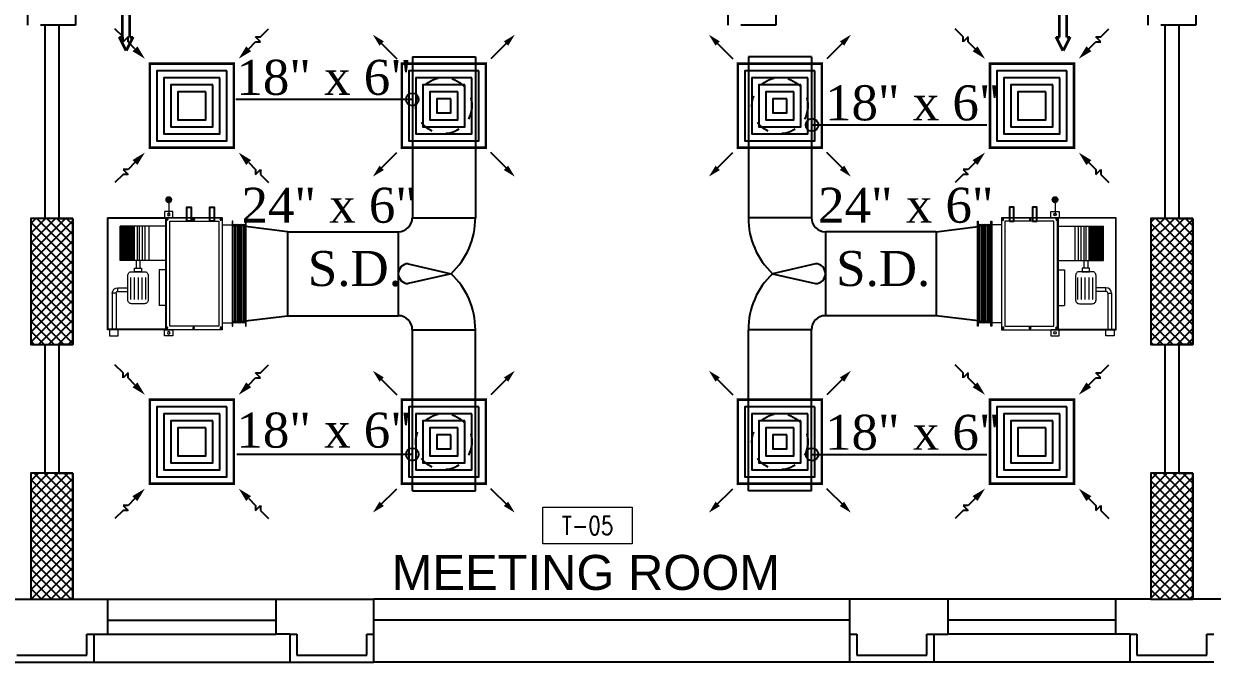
# Model space of a CAD drawing. Extents: x -432 to -365, y -145 to 173.
# Drawn here: x -407.01 to -398.53, y -17.35 to -12.79 of the extents above; entities that cross this region are included whole.
import ezdxf
from ezdxf.enums import TextEntityAlignment as Align

# ---------------------------------------------------------------- set-up
doc = ezdxf.new("R2010")
doc.units = 0
doc.header["$MEASUREMENT"] = 0
for name, pattern in [('DASHDOT', [1, 0.5, -0.25, 0, -0.25]), ('HIDDEN', [0.375, 0.25, -0.125]), ('HIDDEN-Z', [3, 2, -1])]:
    doc.linetypes.add(name, pattern=pattern)
for name, color, linetype in [('01_AC-EQUIP', 206, 'Continuous'), ('03_AC-S.DUCT', 5, 'Continuous'), ('12-AC-FL.CONN.', 2, 'Continuous'), ('A.C.VOLUM DAMPER', 2, 'Continuous'), ('COLHATCH', 5, 'Continuous'), ('column', 6, 'Continuous'), ('elev', 2, 'Continuous'), ('ELEV1', 7, 'Continuous'), ('FASEL', 253, 'Continuous'), ('M-CH-WP-R', 40, 'HIDDEN-Z'), ('M-CH-WP-S', 142, 'Continuous'), ('M-DIFUSER', 195, 'Continuous'), ('M-DUCT-RA', 30, 'Continuous'), ('M-DUCT-SA', 5, 'Continuous'), ('METAL-EDGE', 253, 'Continuous'), ('WALL', 4, 'Continuous'), ('WIN', 5, 'Continuous'), ('ZONE TEXT', 73, 'Continuous')]:
    doc.layers.add(name, color=color, linetype=linetype)
for name, color, linetype, lineweight in [('04-AC_F.A.DUCT', 4, 'Continuous', 35), ('A-SYMB-RMNU', 4, 'Continuous', 9), ('AC-TEXT', 15, 'Continuous', 30)]:
    doc.layers.add(name, color=color, linetype=linetype, lineweight=lineweight)
doc.styles.add('AC', font='romans.shx', dxfattribs={"height": 0.2})
doc.styles.add('ARABY', font='sosa.shx')
doc.styles.add('ROMANS-TITLE', font='ROMANS.shx', dxfattribs={"width": 0.8})
doc.dimstyles.new('IHAB', dxfattribs={"dimscale": 0, "dimtxt": 0.15, "dimasz": 0.09, "dimexe": 0.18, "dimexo": 0.0625, "dimgap": 0, "dimtad": 0, "dimtih": 1, "dimtoh": 1, "dimzin": 0, "dimdsep": 46, "dimtxsty": 'ARABY', "dimcen": 0.03, "dimse1": 1, "dimse2": 1, "dimclrd": 36, "dimclrt": 42, "dimadec": 0, "dimazin": 0, "dimtfac": 1, "dimtmove": 1, "dimatfit": 3, "dimldrblk": 'ORIGIN', "dimfxl": 1, "dimtolj": 1, "dimtzin": 0, "dimarcsym": 0})

# ---------------------------------------------------------------- blocks, each defined once
blk = doc.blocks.new('*U254')
at = {"layer": 'M-DIFUSER', "ltscale": 5, "const_width": 18}
blk.add_lwpolyline([(-300, 300), (300, 300), (300, -300), (-300, -300)], close=True, dxfattribs=at)
at = {"layer": 'M-DIFUSER', "color": 21}
for points in [[(250, 250), (-250, 250), (-250, -250), (250, -250)], [(200, 200), (-200, 200), (-200, -200), (200, -200)], [(150, 150), (-150, 150), (-150, -150), (150, -150)], [(100, 100), (-100, 100), (-100, -100), (100, -100)]]:
    blk.add_lwpolyline(points, close=True, dxfattribs=at)
at = {"layer": 'M-DUCT-RA', "color": 30}
for p, q in [((-491, 491), (-548.9, 548.9)), ((491, 491), (548.9, 548.9)), ((-491, 455.4), (-491, 491)), ((-455.4, 491), (-491, 455.4)), ((-455.4, 455.4), (-455.4, 491)), ((-406.3, 406.3), (-455.4, 455.4)), ((406.3, 406.3), (455.4, 455.4)), ((455.4, 491), (491, 491)), ((491, 455.4), (455.4, 491)), ((455.4, 455.4), (491, 455.4)), ((-406.3, -406.3), (-455.4, -455.4)), ((406.3, -406.3), (455.4, -455.4)), ((-491, -491), (-548.9, -548.9)), ((-491, -455.4), (-455.4, -491)), ((-455.4, -455.4), (-491, -455.4)), ((-455.4, -491), (-491, -491)), ((455.4, -491), (491, -455.4)), ((455.4, -455.4), (455.4, -491)), ((491, -455.4), (491, -491)), ((491, -491), (548.9, -548.9))]:
    blk.add_line(p, q, dxfattribs=at)
for points in [[(-388.6, 424), (-423.7, 388.9), (-335, 335)], [(424, 388.6), (388.9, 423.7), (335, 335)], [(-424, -388.6), (-388.9, -423.7), (-335, -335)], [(388.6, -424), (423.7, -388.9), (335, -335)]]:
    blk.add_solid(points, dxfattribs=at)
blk = doc.blocks.new('*U251')
at = {"layer": 'M-DIFUSER', "ltscale": 5, "const_width": 18}
blk.add_lwpolyline([(-300, 300), (300, 300), (300, -300), (-300, -300)], close=True, dxfattribs=at)
at = {"layer": 'M-DIFUSER', "color": 21}
for points in [[(250, 250), (-250, 250), (-250, -250), (250, -250)], [(200, 200), (-200, 200), (-200, -200), (200, -200)], [(150, 150), (-150, 150), (-150, -150), (150, -150)], [(100, 100), (-100, 100), (-100, -100), (100, -100)], [(50, 50), (-50, 50), (-50, -50), (50, -50)]]:
    blk.add_lwpolyline(points, close=True, dxfattribs=at)
at = {"layer": 'M-DUCT-SA', "color": 5, "extrusion": (-5.07059e-20, -1.19855e-17, -1)}
blk.add_line((-461.1, 461.1), (-335.4, 335.4), dxfattribs=at)
at = {"layer": 'M-DUCT-SA', "color": 5, "extrusion": (-1.19855e-17, 5.07059e-20, -1)}
blk.add_line((461.1, 461.1), (335.4, 335.4), dxfattribs=at)
at = {"layer": 'M-DUCT-SA', "color": 5, "extrusion": (1.19855e-17, -5.07059e-20, -1)}
blk.add_line((-461.1, -461.1), (-335.4, -335.4), dxfattribs=at)
at = {"layer": 'M-DUCT-SA', "color": 5, "extrusion": (5.07059e-20, 1.19855e-17, -1)}
blk.add_line((461.1, -461.1), (335.4, -335.4), dxfattribs=at)
at = {"layer": 'M-DUCT-SA', "color": 5, "extrusion": (-5.07059e-20, -1.19855e-17, -1)}
blk.add_solid([(459.6, 428.4), (428.6, 459.4), (506.9, 506.9)], dxfattribs=at)
at = {"layer": 'M-DUCT-SA', "color": 5, "extrusion": (5.07059e-20, -1.19855e-17, -1)}
blk.add_solid([(-459.6, 428.4), (-428.7, 459.4), (-506.9, 506.9)], dxfattribs=at)
at = {"layer": 'M-DUCT-SA', "color": 5, "extrusion": (1.19855e-17, -5.07059e-20, -1)}
blk.add_solid([(428.4, -459.6), (459.4, -428.6), (506.9, -506.9)], dxfattribs=at)
at = {"layer": 'M-DUCT-SA', "color": 5, "extrusion": (-1.19855e-17, -5.07059e-20, -1)}
blk.add_solid([(-428.4, -459.6), (-459.4, -428.6), (-506.9, -506.9)], dxfattribs=at)
blk = doc.blocks.new('A$C7E27466D')
at = {"layer": '01_AC-EQUIP', "color": 2, "lineweight": 20}
for p, q in [((-75.32, 98.15), (-73.71, 98.66)), ((-75.32, 98.15), (-73.71, 97.64)), ((-75.32, 97.13), (-73.71, 97.64)), ((-75.32, 97.13), (-73.71, 96.62)), ((-75.32, 96.11), (-73.71, 96.62)), ((-75.32, 96.11), (-73.71, 95.6)), ((-75.32, 95.09), (-73.71, 95.6)), ((-75.32, 95.09), (-73.71, 94.58)), ((-75.32, 94.07), (-73.71, 94.58)), ((-75.32, 94.07), (-73.71, 93.56)), ((-75.32, 93.06), (-73.71, 93.56)), ((-6.29, 97.64), (-73.71, 97.64)), ((-6.29, 96.62), (-73.71, 96.62)), ((-6.29, 95.6), (-73.71, 95.6)), ((-6.29, 94.58), (-73.71, 94.58)), ((-6.29, 93.56), (-73.71, 93.56)), ((-4.68, 98.15), (-6.29, 98.66)), ((-4.68, 98.15), (-6.29, 97.64)), ((-4.68, 97.13), (-6.29, 97.64)), ((-4.68, 97.13), (-6.29, 96.62)), ((-4.68, 96.11), (-6.29, 96.62)), ((-4.68, 96.11), (-6.29, 95.6)), ((-4.68, 95.09), (-6.29, 95.6)), ((-4.68, 95.09), (-6.29, 94.58)), ((-4.68, 94.07), (-6.29, 94.58)), ((-4.68, 94.07), (-6.29, 93.56)), ((-4.68, 93.06), (-6.29, 93.56)), ((-75.32, 93.06), (-73.71, 92.55)), ((-75.32, 92.04), (-73.71, 92.55)), ((-75.32, 92.04), (-73.71, 91.53)), ((-75.32, 91.02), (-73.71, 91.53)), ((-75.32, 91.02), (-73.71, 90.51)), ((-75.32, 90), (-73.71, 90.51)), ((-75.32, 90), (-73.71, 89.49)), ((-6.29, 92.55), (-73.71, 92.55)), ((-6.29, 91.53), (-73.71, 91.53)), ((-6.29, 90.51), (-73.71, 90.51)), ((-4.68, 93.06), (-6.29, 92.55)), ((-4.68, 92.04), (-6.29, 92.55)), ((-4.68, 92.04), (-6.29, 91.53)), ((-4.68, 91.02), (-6.29, 91.53)), ((-4.68, 91.02), (-6.29, 90.51)), ((-4.68, 90), (-6.29, 90.51)), ((-4.68, 90), (-6.29, 89.49))]:
    blk.add_line(p, q, dxfattribs=at)
at = {"layer": '01_AC-EQUIP', "color": 1, "lineweight": 20}
for p, q in [((-75, 82), (-75, 88.99)), ((-5, 82), (-5, 88.99)), ((-77.81, 81.04), (-79.88, 81.04)), ((-78.89, 80.34), (-78.89, 81.67)), ((-2.19, 81.04), (-0.12, 81.04)), ((-1.11, 80.34), (-1.11, 81.67)), ((0, 82), (0, 0)), ((-77.81, 61.54), (-79.88, 61.54)), ((-78.89, 60.84), (-78.89, 62.17)), ((-2.19, 61.54), (-0.12, 61.54)), ((-1.11, 60.84), (-1.11, 62.17)), ((-77.81, 42.54), (-79.88, 42.54)), ((-78.89, 41.84), (-78.89, 43.17)), ((-2.19, 42.54), (-0.12, 42.54)), ((-1.11, 41.84), (-1.11, 43.17)), ((-62.71, 42), (-62.71, 37.03)), ((-37.29, 37.03), (-62.71, 37.03)), ((-37.29, 42), (-37.29, 37.03)), ((-30.6, 42), (-30.6, 9.05)), ((-6.17, 42), (-6.17, 9.05)), ((-58.35, 27.43), (-42.69, 27.43)), ((-6.17, 29.53), (-30.6, 29.53)), ((-30.6, 27), (-6.17, 27)), ((-58.35, 24.77), (-42.69, 24.77)), ((-58.35, 22.11), (-42.69, 22.11)), ((-58.35, 19.45), (-42.69, 19.45)), ((-30.6, 23.1), (-36.03, 23.1)), ((-30.6, 20.44), (-36.03, 20.44)), ((-30.6, 25), (-6.17, 25)), ((-30.6, 23), (-6.17, 23)), ((-30.6, 21.4), (-6.17, 21.4)), ((-30.6, 19.38), (-6.17, 19.38)), ((-30.6, 18.4), (-6.17, 18.4)), ((-30.6, 17.52), (-6.17, 17.52)), ((-58.35, 16.79), (-42.69, 16.79)), ((-52.66, 7.45), (-52.66, 14.49)), ((-50, 7.45), (-50, 14.49)), ((-30.6, 16.8), (-6.17, 16.8)), ((-30.6, 15.79), (-6.17, 15.79)), ((-30.6, 14.78), (-6.17, 14.78)), ((-30.6, 13.8), (-6.17, 13.8)), ((-30.6, 12.93), (-6.17, 12.93)), ((-30.6, 12.21), (-6.17, 12.21)), ((-30.6, 11.53), (-6.17, 11.53)), ((-30.6, 11.03), (-6.17, 11.03)), ((-30.6, 10.62), (-6.17, 10.62)), ((-30.6, 10.27), (-6.17, 10.27)), ((-30.6, 9.94), (-6.17, 9.94)), ((-30.6, 9.63), (-6.17, 9.63)), ((-30.6, 9.39), (-6.17, 9.39)), ((-30.6, 9.2), (-6.17, 9.2)), ((-30.6, 9.05), (-6.17, 9.05)), ((-30.6, 9.05), (-6.17, 9.05)), ((-53.99, 6.12), (-79.58, 6.12)), ((-53.99, 3.46), (-79.58, 3.46)), ((-53.99, 6.12), (-53.99, 3.46)), ((-52.66, 7.45), (-50, 7.45))]:
    blk.add_line(p, q, dxfattribs=at)
at = {"layer": '01_AC-EQUIP', "color": 4, "lineweight": 20}
blk.add_line((12.85, 43.76), (2.26, 43.76), dxfattribs=at)
at = {"layer": '01_AC-EQUIP', "color": 1, "linetype": 'DASHDOT', "lineweight": 20}
blk.add_line((-30.6, 16.8), (-6.17, 16.8), dxfattribs=at)
at = {"layer": '01_AC-EQUIP', "color": 2, "lineweight": 20}
for points in [[(-77.5, 98.66), (-77.5, 99.16), (-2.5, 99.16), (-2.5, 98.66)], [(-77.5, 88.99), (-77.5, 89.49), (-2.5, 89.49), (-2.5, 88.99)]]:
    blk.add_lwpolyline(points, close=True, dxfattribs=at)
at = {"layer": '01_AC-EQUIP', "color": 1, "lineweight": 20}
for points in [[(-80, 42), (0, 42), (0, 82), (-80, 82)], [(-77.5, 44.5), (-2.5, 44.5), (-2.5, 79.5), (-77.5, 79.5)], [(-84.4, 40.68), (-80, 40.68), (-80, 46.67), (-84.4, 46.67)], [(4.4, 40.68), (0, 40.68), (0, 46.67), (4.4, 46.67)], [(-80, 42), (-80, 0), (0, 0), (0, 42)], [(-79.58, 41.58), (-79.58, 0.42), (-0.42, 0.42), (-0.42, 41.58)], [(-38.56, 19.25), (-36.03, 19.25), (-36.03, 24.29), (-38.56, 24.29)], [(-84.4, 7.57), (-80, 7.57), (-80, 1.58), (-84.4, 1.58)]]:
    blk.add_lwpolyline(points, close=True, dxfattribs=at)
at = {"layer": '01_AC-EQUIP', "color": 4, "lineweight": 20, "const_width": 2.52}
blk.add_lwpolyline([(12.58, 44.99, 1), (13.12, 42.53, 1)], format="xyb", close=True, dxfattribs=at)
at = {"layer": '01_AC-EQUIP', "color": 1, "lineweight": 20}
blk.add_lwpolyline([(-58.78, 14.49), (-41.22, 14.49, 0.414214), (-38.56, 17.15), (-38.56, 26.39, 0.414214), (-41.22, 29.05), (-58.78, 29.05, 0.414214), (-61.44, 26.39), (-61.44, 17.15, 0.414214)], format="xyb", close=True, dxfattribs=at)
for centre in [(-82.26, 43.76), (2.26, 43.76)]:
    blk.add_circle(centre, 0.932, dxfattribs=at)
for radius in [1.33, 3.99]:
    blk.add_arc((-53.99, 7.45), radius, 270.00061, 0.00061, dxfattribs=at)
for centre, major_axis, start_param, end_param in [((-78.89, 81.04), (-0.827, 0), -1.570796, 4.712389), ((-78.89, 81.04), (-0.47, 0), 3.141593, 9.424778), ((-78.89, 61.54), (-0.827, 0), -1.570796, 4.712389), ((-78.89, 61.54), (-0.47, 0), 3.141593, 9.424778), ((-78.89, 42.54), (-0.827, 0), -1.570796, 4.712389), ((-78.89, 42.54), (-0.47, 0), 3.141593, 9.424778)]:
    blk.add_ellipse(centre, major_axis=major_axis, ratio=0.646018, start_param=start_param, end_param=end_param, dxfattribs=at)
at = {"layer": '01_AC-EQUIP', "color": 1, "lineweight": 20, "extrusion": (0, 0, -1)}
for centre, major_axis, start_param, end_param in [((-1.11, 81.04), (0.827, 0), -1.570796, 4.712389), ((-1.11, 81.04), (0.47, 0), 3.141593, 9.424778), ((-1.11, 61.54), (0.827, 0), -1.570796, 4.712389), ((-1.11, 61.54), (0.47, 0), 3.141593, 9.424778), ((-1.11, 42.54), (0.827, 0), -1.570796, 4.712389), ((-1.11, 42.54), (0.47, 0), 3.141593, 9.424778)]:
    blk.add_ellipse(centre, major_axis=major_axis, ratio=0.646018, start_param=start_param, end_param=end_param, dxfattribs=at)
at = {"layer": 'M-CH-WP-R', "color": 6, "linetype": 'ByBlock', "ltscale": 1.5}
blk.add_lwpolyline([(-2.5, 76.23), (-2.5, 73.23), (7.5, 73.23), (7.5, 76.23)], close=True, dxfattribs=at)
at = {"layer": 'M-CH-WP-S', "color": 5, "linetype": 'ByBlock', "ltscale": 1.5}
blk.add_lwpolyline([(-2.5, 59.73), (-2.5, 56.73), (7.5, 56.73), (7.5, 59.73)], close=True, dxfattribs=at)
blk = doc.blocks.new('A$C4397250F')
at = {"layer": '04-AC_F.A.DUCT'}
for p, q in [((0, 0), (-0.0241, -0.0482)), ((0.0241, -0.0482), (0, 0)), ((-0.0241, -0.0482), (-0.0132, -0.0482)), ((-0.0132, -0.0482), (-0.0132, -0.1443)), ((0.0132, -0.0482), (0.0241, -0.0482)), ((0.0132, -0.0482), (0.0132, -0.1443)), ((0, -0.1288), (-0.0132, -0.1443)), ((0.0132, -0.1443), (0, -0.1288))]:
    blk.add_line(p, q, dxfattribs=at)
blk = doc.blocks.new('A-ROOM')
at = {"layer": 'A-SYMB-RMNU'}
blk.add_lwpolyline([(-425, 175), (425, 175), (425, -175), (-425, -175)], close=True, dxfattribs=at)
at = {"layer": 'A-SYMB-RMNU', "style": 'ROMANS-TITLE', "width": 0.8}
blk.add_attdef('ROOM-NO', text='', height=175, dxfattribs=at).set_placement((0, 0), align=Align.MIDDLE)

msp = doc.modelspace()

# ---------------------------------------------------------------- hatches: boundary and pattern name
at = {"layer": 'COLHATCH', "linetype": 'Continuous'}
h = msp.add_hatch(dxfattribs=at)
h.set_pattern_fill('_USER', color=252, scale=0.05, angle=45, style=0, double=1, pattern_type=0)
h.set_pattern_definition([(45, (-202.924395, -172.77691), (-0.035355339, 0.035355339), []), (135, (-202.924395, -172.77691), (-0.035355339, -0.035355339), [])])
h.paths.add_polyline_path([(-382.4844, 4.8031), (-382.7844, 4.8031), (-382.7844, 3.9031), (-382.4844, 3.9031)])
h.paths.add_polyline_path([(-380.4844, 4.8031), (-381.2844, 4.8031), (-381.2844, 4.5031), (-380.4844, 4.5031)])
h.paths.add_polyline_path([(-378.5344, 2.8031), (-378.8344, 2.8031), (-378.8344, 2.2031), (-378.5344, 2.2031)])
h.paths.add_polyline_path([(-378.1344, -0.7769), (-378.9344, -0.7769), (-378.9344, -1.0769), (-378.1344, -1.0769)])
h.paths.add_polyline_path([(-380.6844, -0.7769), (-381.4844, -0.7769), (-381.4844, -1.0769), (-380.6844, -1.0769)])
h.paths.add_polyline_path([(-380.5844, -5.8269), (-381.4844, -5.8269), (-381.4844, -6.1269), (-380.5844, -6.1269)])
h.paths.add_polyline_path([(-378.1344, -5.7769), (-378.9344, -5.7769), (-378.9344, -6.0769), (-378.1344, -6.0769)])
h.paths.add_polyline_path([(-380.3919, -12.0469), (-381.4919, -12.0469), (-381.4919, -12.3469), (-380.6389, -12.3469, -0.011587), (-380.6548, -13.0326), (-380.4051, -13.0435, 0.01656)])
h.paths.add_polyline_path([(-380.5864, -14.7769), (-380.8398, -14.7769, -0.040808), (-381.4283, -17.1158), (-381.1918, -17.1969, 0.04151)])
h.paths.add_polyline_path([(-382.4844, -14.1769), (-382.7844, -14.1769), (-382.7844, -15.0769), (-382.4844, -15.0769)])
h.paths.add_polyline_path([(-386.6144, -14.1769), (-387.0144, -14.1769), (-387.0144, -15.0769), (-386.6144, -15.0769)])
h.paths.add_polyline_path([(-390.4144, -14.1769), (-390.8644, -14.1769), (-390.8644, -15.0769), (-390.4144, -15.0769)])
h.paths.add_polyline_path([(-390.6644, -15.9969), (-390.9644, -15.9969), (-390.9644, -16.8969), (-390.6644, -16.8969)])
h.paths.add_polyline_path([(-398.6644, -14.1769), (-398.9644, -14.1769), (-398.9644, -15.0769), (-398.6644, -15.0769)])
h.paths.add_polyline_path([(-398.6644, -15.9969), (-398.9644, -15.9969), (-398.9644, -16.8969), (-398.6644, -16.8969)])
h.paths.add_polyline_path([(-406.6644, -14.1769), (-406.9644, -14.1769), (-406.9644, -15.0769), (-406.6644, -15.0769)])
h.paths.add_polyline_path([(-406.6644, -15.9969), (-406.9644, -15.9969), (-406.9644, -16.8969), (-406.6644, -16.8969)])
h.paths.add_polyline_path([(-414.7644, -14.1769), (-415.2144, -14.1769), (-415.2144, -15.0769), (-414.7639, -15.0769)])
h.paths.add_polyline_path([(-414.6644, -15.9969), (-414.9644, -15.9969), (-414.9644, -16.8969), (-414.6644, -16.8969)])
h.paths.add_polyline_path([(-418.6144, -14.1769), (-419.0144, -14.1769), (-419.0144, -15.0769), (-418.6144, -15.0769)])
h.paths.add_polyline_path([(-422.8444, -14.1769), (-423.1444, -14.1769), (-423.1444, -15.0769), (-422.8444, -15.0769)])
h.paths.add_polyline_path([(-424.1369, -12.0469), (-425.2369, -12.0469, 0.01656), (-425.2237, -13.0435), (-424.974, -13.0326, -0.011587), (-424.9898, -12.3469), (-424.1369, -12.3469)])
h.paths.add_polyline_path([(-424.789, -14.7769), (-425.0424, -14.7769, 0.04151), (-424.437, -17.1969), (-424.2005, -17.1158, -0.040808)])
h.paths.add_polyline_path([(-424.1444, -5.8269), (-425.0444, -5.8269), (-425.0444, -6.1269), (-424.1444, -6.1269)])
h.paths.add_polyline_path([(-426.6944, -5.7769), (-427.4944, -5.7769), (-427.4944, -6.0769), (-426.6944, -6.0769)])
h.paths.add_polyline_path([(-426.6944, -0.7769), (-427.4944, -0.7769), (-427.4944, -1.0769), (-426.6944, -1.0769)])
h.paths.add_polyline_path([(-424.1444, -0.7769), (-424.9444, -0.7769), (-424.9444, -1.0769), (-424.1444, -1.0769)])
h.paths.add_polyline_path([(-426.7944, 2.8031), (-427.0944, 2.8031), (-427.0944, 2.2031), (-426.7944, 2.2031)])
h.paths.add_polyline_path([(-424.3444, 4.8031), (-425.1444, 4.8031), (-425.1444, 4.5031), (-424.3444, 4.5031)])
h.paths.add_polyline_path([(-422.8444, 4.8031), (-423.1444, 4.8031), (-423.1444, 3.9031), (-422.8444, 3.9031)])
h.paths.add_polyline_path([(-418.5644, 4.8031), (-418.9644, 4.8031), (-418.9644, 3.9031), (-418.5644, 3.9031)])
h.paths.add_polyline_path([(-414.7644, 4.8031), (-415.2144, 4.8031), (-415.2144, 3.9031), (-414.7644, 3.9031)])
h.paths.add_polyline_path([(-405.4144, 7.0031), (-405.7144, 7.0031), (-405.7144, 6.4031), (-405.4144, 6.4031)])
h.paths.add_polyline_path([(-405.4144, 4.5031), (-400.3144, 4.5031), (-400.3144, 3.0531), (-400.0144, 3.0531), (-400.0144, 4.8031), (-405.7144, 4.8031), (-405.7144, 3.0531), (-405.4144, 3.0531)])
h.paths.add_polyline_path([(-398.6644, 7.0031), (-398.9644, 7.0031), (-398.9644, 6.4031), (-398.6644, 6.4031)])
h.paths.add_polyline_path([(-398.6644, 3.6531), (-398.9644, 3.6531), (-398.9644, 3.0531), (-398.6644, 3.0531)])
h.paths.add_polyline_path([(-390.4144, 4.8031), (-390.8644, 4.8031), (-390.8644, 3.9031), (-390.4144, 3.9031)])

# ---------------------------------------------------------------- linework, layer by layer
at = {"layer": '03_AC-S.DUCT', "linetype": 'Continuous'}
for p, q in [((-404.2392, -13.0219), (-404.2392, -14.1719)), ((-404.2392, -13.0219), (-403.7892, -13.0219)), ((-403.7892, -13.0219), (-403.7892, -14.1719)), ((-401.8395, -13.0219), (-401.8395, -14.1719)), ((-401.3895, -13.0219), (-401.8395, -13.0219)), ((-401.3895, -13.0219), (-401.3895, -14.1719)), ((-404.2392, -14.1719), (-403.7892, -14.1719)), ((-401.3895, -14.1719), (-401.8395, -14.1719)), ((-405.1303, -14.2719), (-405.4303, -14.2348)), ((-400.4984, -14.2719), (-400.1984, -14.2348)), ((-405.1303, -14.2719), (-404.3394, -14.2719)), ((-405.1303, -14.2719), (-405.1303, -14.8719)), ((-404.3394, -14.2719), (-404.3394, -14.8719)), ((-400.4984, -14.2719), (-401.2894, -14.2719)), ((-401.2894, -14.2719), (-401.2894, -14.8719)), ((-400.4984, -14.2719), (-400.4984, -14.8719)), ((-405.4303, -14.909), (-405.1303, -14.8719)), ((-405.1303, -14.8719), (-404.3394, -14.8719)), ((-400.4984, -14.8719), (-401.2894, -14.8719)), ((-400.1984, -14.909), (-400.4984, -14.8719)), ((-404.2394, -14.9719), (-403.7892, -14.9719)), ((-404.2392, -16.1219), (-404.2392, -14.9719)), ((-403.7892, -16.1219), (-403.7892, -14.9719)), ((-401.3894, -14.9719), (-401.8395, -14.9719)), ((-401.8395, -16.1219), (-401.8395, -14.9719)), ((-401.3895, -16.1219), (-401.3895, -14.9719)), ((-404.2392, -16.1219), (-403.7892, -16.1219)), ((-401.3895, -16.1219), (-401.8395, -16.1219))]:
    msp.add_line(p, q, dxfattribs=at)
for centre, radius, start, end in [((-404.3394, -14.1719), 0.1, 270, 360), ((-404.3394, -14.1719), 0.55, 313.34176, 360), ((-401.2894, -14.1719), 0.55, 180, 226.65824), ((-401.2894, -14.1719), 0.1, 180, 270), ((-404.3394, -14.9719), 0.55, 0, 46.65824), ((-401.2894, -14.9719), 0.55, 133.34176, 180), ((-404.3394, -14.9719), 0.1, 0, 90), ((-401.2894, -14.9719), 0.1, 90, 180)]:
    msp.add_arc(centre, radius, start, end, dxfattribs=at)
at = {"layer": '12-AC-FL.CONN.', "linetype": 'HIDDEN', "ltscale": 0.25}
for centre in [(-404.0144, -13.3719), (-401.6144, -13.3719), (-404.0144, -15.7719), (-401.6144, -15.7719)]:
    msp.add_circle(centre, 0.2, dxfattribs=at)
at = {"layer": 'A.C.VOLUM DAMPER'}
for p, q in [((-404.2684, -14.5009), (-403.9619, -14.5719)), ((-401.3604, -14.5009), (-401.6669, -14.5719)), ((-403.9619, -14.5719), (-404.2684, -14.6429)), ((-401.6669, -14.5719), (-401.3604, -14.6429))]:
    msp.add_line(p, q, dxfattribs=at)
for centre, start, end in [((-404.2684, -14.5719), 90, 270), ((-401.3604, -14.5719), 270, 90)]:
    msp.add_arc(centre, 0.071, start, end, dxfattribs=at)
at = {"layer": 'column', "color": 252}
for points in [[(-406.6644, -14.1769), (-406.9644, -14.1769), (-406.9644, -15.0769), (-406.6644, -15.0769)], [(-398.6644, -14.1769), (-398.9644, -14.1769), (-398.9644, -15.0769), (-398.6644, -15.0769)], [(-406.6644, -15.9969), (-406.9644, -15.9969), (-406.9644, -16.8969), (-406.6644, -16.8969)], [(-398.6644, -15.9969), (-398.9644, -15.9969), (-398.9644, -16.8969), (-398.6644, -16.8969)]]:
    msp.add_lwpolyline(points, close=True, dxfattribs=at)
at = {"layer": 'elev', "color": 252}
for p, q in [((-406.5144, -17.3469), (-405.1144, -17.3469)), ((-401.1144, -17.3469), (-404.5144, -17.3469)), ((-399.1144, -17.3469), (-400.5144, -17.3469))]:
    msp.add_line(p, q, dxfattribs=at)
at = {"layer": 'ELEV1'}
for p, q in [((-406.4144, -17.1469), (-405.2144, -17.1469)), ((-399.2144, -17.1469), (-400.4144, -17.1469))]:
    msp.add_line(p, q, dxfattribs=at)
at = {"layer": 'FASEL', "linetype": 'HIDDEN'}
msp.add_lwpolyline([(-394.9844, -12.2669), (-398.6444, -12.2669), (-398.6444, -12.7969), (-398.9844, -12.7969), (-398.9844, -12.2669), (-401.6444, -12.2669), (-401.6444, -12.7969), (-401.9844, -12.7969), (-401.9844, -12.2669), (-406.6444, -12.2669), (-406.6444, -12.7969), (-406.9844, -12.7969), (-406.9844, -12.2669), (-410.6444, -12.2669), (-410.6444, -12.7969), (-410.9844, -12.7969), (-410.9844, -12.2669), (-414.6444, -12.2669), (-414.6444, -12.7969), (-414.9844, -12.7969), (-414.9844, -12.2669), (-418.6444, -12.2669)], dxfattribs=at)
at = {"layer": 'METAL-EDGE', "color": 252, "linetype": 'Continuous'}
for p, q in [((-406.5644, -17.2969), (-406.5644, -17.1469)), ((-406.5644, -17.1469), (-406.5144, -17.1469)), ((-405.1144, -17.1469), (-405.0644, -17.1469)), ((-405.0644, -17.1469), (-405.0644, -17.2969)), ((-404.5644, -17.2969), (-404.5644, -17.1469)), ((-404.5644, -17.1469), (-404.5144, -17.1469)), ((-401.1144, -17.1469), (-401.0644, -17.1469)), ((-401.0644, -17.1469), (-401.0644, -17.2969)), ((-400.5644, -17.2969), (-400.5644, -17.1469)), ((-400.5644, -17.1469), (-400.5144, -17.1469)), ((-399.1144, -17.1469), (-399.0644, -17.1469)), ((-399.0644, -17.1469), (-399.0644, -17.2969)), ((-398.5644, -17.2969), (-398.5644, -17.1469)), ((-398.5644, -17.1469), (-398.5144, -17.1469)), ((-407.0644, -17.2969), (-406.5644, -17.2969)), ((-405.0644, -17.2969), (-404.5644, -17.2969)), ((-401.0644, -17.2969), (-400.5644, -17.2969)), ((-399.0644, -17.2969), (-398.5644, -17.2969))]:
    msp.add_line(p, q, dxfattribs=at)
at = {"layer": 'WALL', "color": 252, "linetype": 'Continuous'}
for p, q in [((-406.7644, -12.7969), (-406.8644, -12.7969)), ((-406.8644, -12.7969), (-406.8644, -14.1769)), ((-406.7644, -12.7969), (-406.7644, -14.1769)), ((-398.7644, -12.7969), (-398.8644, -12.7969)), ((-398.8644, -12.7969), (-398.8644, -14.1769)), ((-398.7644, -12.7969), (-398.7644, -14.1769)), ((-406.8644, -14.1769), (-406.9644, -14.1769)), ((-406.9644, -14.1769), (-406.9644, -15.0769)), ((-406.7644, -14.1769), (-406.6644, -14.1769)), ((-406.6644, -14.1769), (-406.6644, -15.0769)), ((-398.8644, -14.1769), (-398.9644, -14.1769)), ((-398.9644, -14.1769), (-398.9644, -15.0769)), ((-398.7644, -14.1769), (-398.6644, -14.1769)), ((-398.6644, -14.1769), (-398.6644, -15.0769)), ((-406.9644, -15.0769), (-406.8644, -15.0769)), ((-406.8644, -15.0769), (-406.8644, -15.9969)), ((-406.6644, -15.0769), (-406.7644, -15.0769)), ((-406.7644, -15.0769), (-406.7644, -15.9969)), ((-398.9644, -15.0769), (-398.8644, -15.0769)), ((-398.8644, -15.0769), (-398.8644, -15.9969)), ((-398.6644, -15.0769), (-398.7644, -15.0769)), ((-398.7644, -15.0769), (-398.7644, -15.9969)), ((-406.8644, -15.9969), (-406.9644, -15.9969)), ((-406.9644, -15.9969), (-406.9644, -16.8969)), ((-406.7644, -15.9969), (-406.6644, -15.9969)), ((-406.6644, -15.9969), (-406.6644, -16.8969)), ((-398.8644, -15.9969), (-398.9644, -15.9969)), ((-398.9644, -15.9969), (-398.9644, -16.8969)), ((-398.7644, -15.9969), (-398.6644, -15.9969)), ((-398.6644, -15.9969), (-398.6644, -16.8969)), ((-407.2144, -16.8969), (-406.9644, -16.8969)), ((-406.6644, -16.8969), (-406.4144, -16.8969)), ((-406.4144, -17.1469), (-406.4144, -16.8969)), ((-405.2144, -16.8969), (-404.5144, -16.8969)), ((-405.2144, -16.8969), (-405.2144, -17.1469)), ((-404.5144, -17.3469), (-404.5144, -16.8969)), ((-401.1144, -17.3469), (-401.1144, -16.8969)), ((-400.4144, -16.8969), (-401.1144, -16.8969)), ((-400.4144, -16.8969), (-400.4144, -17.1469)), ((-398.9644, -16.8969), (-399.2144, -16.8969)), ((-399.2144, -17.1469), (-399.2144, -16.8969)), ((-398.4144, -16.8969), (-398.6644, -16.8969)), ((-406.5144, -17.1469), (-406.5144, -17.3469)), ((-406.5144, -17.1469), (-406.4144, -17.1469)), ((-405.1144, -17.1469), (-405.2144, -17.1469)), ((-405.1144, -17.1469), (-405.1144, -17.3469)), ((-400.5144, -17.1469), (-400.5144, -17.3469)), ((-400.5144, -17.1469), (-400.4144, -17.1469)), ((-399.1144, -17.1469), (-399.2144, -17.1469)), ((-399.1144, -17.1469), (-399.1144, -17.3469)), ((-407.1144, -17.3469), (-406.5144, -17.3469)), ((-405.1144, -17.3469), (-404.5144, -17.3469)), ((-400.5144, -17.3469), (-401.1144, -17.3469)), ((-398.5144, -17.3469), (-399.1144, -17.3469))]:
    msp.add_line(p, q, dxfattribs=at)
at = {"layer": 'WIN', "color": 252}
for p, q in [((-406.4144, -16.8969), (-405.2144, -16.8969)), ((-401.1144, -16.8969), (-404.5144, -16.8969)), ((-399.2144, -16.8969), (-400.4144, -16.8969)), ((-406.4144, -17.0469), (-405.2144, -17.0469)), ((-401.1144, -17.0469), (-404.5144, -17.0469)), ((-399.2144, -17.0469), (-400.4144, -17.0469))]:
    msp.add_line(p, q, dxfattribs=at)

# ---------------------------------------------------------------- block references
at = {"layer": '01_AC-EQUIP', "yscale": 0.009999999999990905, "zscale": 0.01}
for p, xscale, rotation in [((-406.4169, -14.1719), -0.009999999999990905, 270), ((-399.2119, -14.1719), 0.009999999999990905, 90)]:
    msp.add_blockref('A$C7E27466D', p, dxfattribs=dict(at, xscale=xscale, rotation=rotation))
at = {"layer": '04-AC_F.A.DUCT', "xscale": -2, "yscale": 2, "zscale": 2, "rotation": 180}
for p in [(-406.2826, -12.9792), (-399.5921, -12.9792)]:
    msp.add_blockref('A$C4397250F', p, dxfattribs=at)
at = {"layer": 'A-SYMB-RMNU', "xscale": 0.0007500000000391083, "yscale": 0.0007500000000106866, "zscale": 0.00075}
msp.add_blockref('A-ROOM', (-402.9877, -16.3711), dxfattribs=at).add_auto_attribs({'ROOM-NO': 'T-05'})
at = {"layer": 'M-DIFUSER', "color": 21, "xscale": 0.0009999999999763531, "yscale": 0.001000000000004775, "zscale": 0.001}
for name, p in [('*U254', (-405.8144, -13.3719)), ('*U251', (-404.0144, -13.3719)), ('*U251', (-401.6144, -13.3719)), ('*U254', (-399.8144, -13.3719)), ('*U254', (-405.8144, -15.7719)), ('*U251', (-404.0144, -15.7719)), ('*U251', (-401.6144, -15.7719)), ('*U254', (-399.8144, -15.7719))]:
    msp.add_blockref(name, p, dxfattribs=at)

# ---------------------------------------------------------------- texts
at = {"layer": 'AC-TEXT', "color": 34, "linetype": 'Continuous', "char_height": 0.25, "width": 3.951459, "attachment_point": 7, "style": 'AC'}
for s, insert in [('\\A1;{\\fTimes New Roman|b0|i0|c0|p18;\\C256;18" x 6"}', (-405.4956, -13.2983)), ('\\A1;{\\fTimes New Roman|b0|i0|c0|p18;\\C256;18" x 6"}', (-401.2915, -13.4804)), ('\\A1;{\\fTimes New Roman|b0|i0|c0|p18;\\C256;24" x 6"}', (-405.4591, -14.2117)), ('\\A1;{\\fTimes New Roman|b0|i0|c0|p18;\\C256;24" x 6"}', (-401.3413, -14.2117)), ('\\A1;{\\fTimes New Roman|b0|i0|c0|p18;\\C256;S.D.}', (-404.9853, -14.6651)), ('\\A1;{\\fTimes New Roman|b0|i0|c0|p18;\\C256;S.D.}', (-401.2123, -14.6651)), ('\\A1;{\\fTimes New Roman|b0|i0|c0|p18;\\C256;18" x 6"}', (-405.4956, -15.8181)), ('\\A1;{\\fTimes New Roman|b0|i0|c0|p18;\\C256;18" x 6"}', (-401.2915, -15.8336))]:
    msp.add_mtext(s, dxfattribs=dict(at, insert=insert))
at = {"layer": 'ZONE TEXT', "linetype": 'Continuous', "insert": (-404.3869, -16.5805), "char_height": 0.25, "width": 3.292883, "attachment_point": 1, "style": 'AC'}
msp.add_mtext('{\\fArial|b0|i0|c0|p34;MEETING ROOM}', dxfattribs=at)

# ---------------------------------------------------------------- leaders
at = {"layer": 'AC-TEXT', "color": 34, "linetype": 'Continuous'}
for points in [[(-404.2392, -13.327), (-405.5009, -13.327)], [(-401.3843, -13.5091), (-400.1361, -13.5091)], [(-404.2392, -15.8624), (-405.4923, -15.8624)], [(-401.3843, -15.8624), (-400.1361, -15.8624)]]:
    msp.add_leader(points, dimstyle='IHAB', override={"dimscale": 1, "dimclrd": 34, "dimfxl": 0}, dxfattribs=at)

doc.saveas('drawing.dxf')
